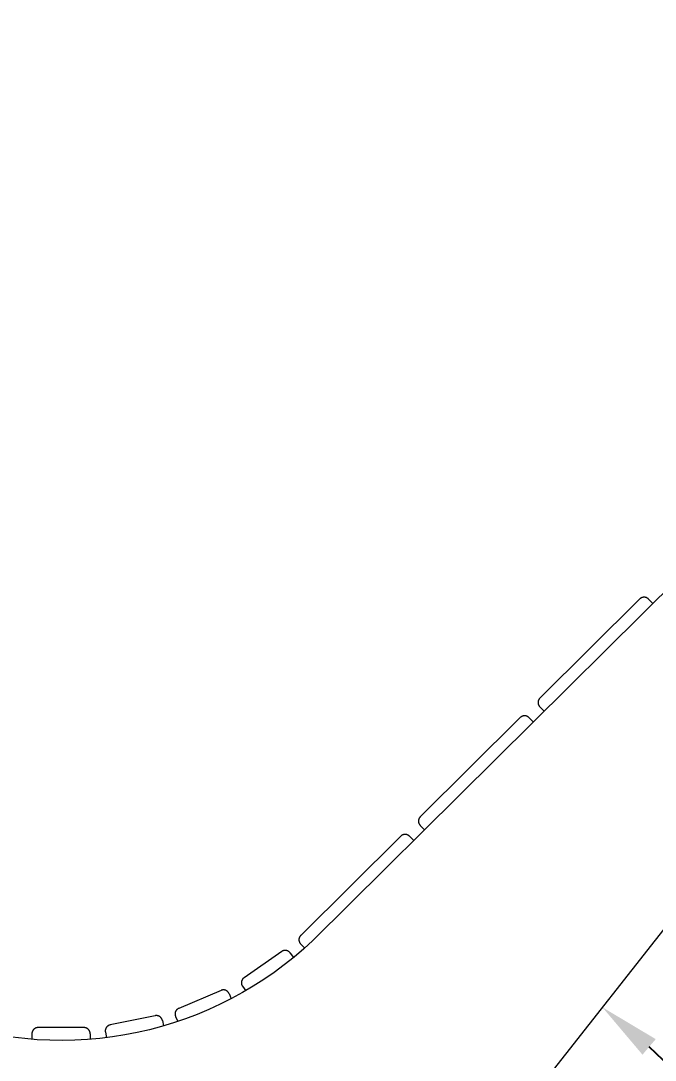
# Model space of a CAD drawing. Header units: millimetres. Extents: x 143 to 4970, y 293 to 3610.
# Drawn here: x 2464 to 2878, y 2829 to 3508 of the extents above; entities that cross this region are included whole.
import ezdxf

# ---------------------------------------------------------------- set-up
doc = ezdxf.new("R2010")
doc.units = ezdxf.units.MM
doc.layers.add('ZANO_R', color=7, linetype='Continuous', lineweight=0)
doc.layers.add('ZANO_W', color=1, linetype='Continuous', lineweight=0)
doc.styles.get("Standard").update_dxf_attribs({"font": 'ARIALUNI.TTF'})
doc.dimstyles.new('pl i ang', dxfattribs={"dimtxt": 50, "dimasz": 50, "dimexe": 1.25, "dimexo": 0.625, "dimgap": 10, "dimtad": 1, "dimtoh": 1, "dimtxsty": 'Standard', "dimcen": 2.5, "dimclrd": 1, "dimclre": 1, "dimclrt": 1, "dimadec": 0, "dimazin": 0, "dimtfac": 1, "dimtmove": 0, "dimatfit": 3, "dimfxl": 1, "dimarcsym": 1})

# ---------------------------------------------------------------- blocks, each defined once
blk = doc.blocks.new('*D403')
at = {"layer": 'ZANO_W', "color": 1, "lineweight": -2}
blk.add_line((2980.96, 2446.34), (3056.34, 2446.34), dxfattribs=at)
blk.add_arc((2515.93, 2446.34), 530.41, 4.32186, 47.50085, dxfattribs=at)
at = {"layer": 'ZANO_W', "color": 1}
for points in [[(2878.58, 2842.49), (2869.95, 2832.32), (2843.77, 2863.3)], [(3038.17, 2486.06), (3051.49, 2486.56), (3046.34, 2446.34)]]:
    blk.add_solid(points, dxfattribs=at)
at = {"layer": 'ZANO_W', "color": 1, "insert": (3020.54, 2691.49), "char_height": 40, "attachment_point": 5, "rotation": 295.91135}
blk.add_mtext('52%%d', dxfattribs=at)

msp = doc.modelspace()

# ---------------------------------------------------------------- linework, layer by layer
at = {"layer": 'ZANO_R'}
for p, q in [((3260.18, 3507.85), (2654.77, 2906.95)), ((3310.64, 3457.06), (2522.46, 2454.64)), ((2869.32, 3130.85), (2869.2, 3130.79)), ((2869.45, 3130.91), (2869.32, 3130.85)), ((2869.58, 3130.96), (2869.45, 3130.91)), ((2869.7, 3131.01), (2869.58, 3130.96)), ((2869.83, 3131.05), (2869.7, 3131.01)), ((2869.96, 3131.09), (2869.83, 3131.05)), ((2870.1, 3131.12), (2869.96, 3131.09)), ((2870.23, 3131.15), (2870.1, 3131.12)), ((2870.36, 3131.18), (2870.23, 3131.15)), ((2870.5, 3131.2), (2870.36, 3131.18)), ((2870.63, 3131.21), (2870.5, 3131.2)), ((2870.77, 3131.22), (2870.63, 3131.21)), ((2870.91, 3131.23), (2870.77, 3131.22)), ((2871.04, 3131.23), (2870.91, 3131.23)), ((2871.18, 3131.23), (2871.04, 3131.23)), ((2871.32, 3131.22), (2871.18, 3131.23)), ((2871.45, 3131.21), (2871.32, 3131.22)), ((2871.59, 3131.19), (2871.45, 3131.21)), ((2871.72, 3131.17), (2871.59, 3131.19)), ((2871.86, 3131.15), (2871.72, 3131.17)), ((2871.99, 3131.11), (2871.86, 3131.15)), ((2872.12, 3131.08), (2871.99, 3131.11)), ((2872.25, 3131.04), (2872.12, 3131.08)), ((2872.38, 3131), (2872.25, 3131.04)), ((2872.51, 3130.95), (2872.38, 3131)), ((2872.64, 3130.89), (2872.51, 3130.95)), ((2872.76, 3130.84), (2872.64, 3130.89)), ((2872.88, 3130.78), (2872.76, 3130.84)), ((2868.21, 3130.07), (2802.91, 3065.26)), ((2868.31, 3130.17), (2868.21, 3130.07)), ((2868.41, 3130.26), (2868.31, 3130.17)), ((2868.52, 3130.34), (2868.41, 3130.26)), ((2868.62, 3130.43), (2868.52, 3130.34)), ((2868.73, 3130.51), (2868.62, 3130.43)), ((2868.85, 3130.58), (2868.73, 3130.51)), ((2868.96, 3130.66), (2868.85, 3130.58)), ((2869.08, 3130.73), (2868.96, 3130.66)), ((2869.2, 3130.79), (2869.08, 3130.73)), ((2873, 3130.71), (2872.88, 3130.78)), ((2873.12, 3130.64), (2873, 3130.71)), ((2873.24, 3130.57), (2873.12, 3130.64)), ((2873.35, 3130.49), (2873.24, 3130.57)), ((2873.46, 3130.41), (2873.35, 3130.49)), ((2873.57, 3130.33), (2873.46, 3130.41)), ((2873.67, 3130.24), (2873.57, 3130.33)), ((2873.77, 3130.14), (2873.67, 3130.24)), ((2873.87, 3130.05), (2873.77, 3130.14)), ((2876.69, 3127.21), (2873.87, 3130.05)), ((2801.77, 3062.98), (2801.75, 3062.85)), ((2801.79, 3063.12), (2801.77, 3062.98)), ((2801.82, 3063.25), (2801.79, 3063.12)), ((2801.85, 3063.38), (2801.82, 3063.25)), ((2801.88, 3063.52), (2801.85, 3063.38)), ((2801.92, 3063.65), (2801.88, 3063.52)), ((2801.97, 3063.78), (2801.92, 3063.65)), ((2802.02, 3063.9), (2801.97, 3063.78)), ((2802.07, 3064.03), (2802.02, 3063.9)), ((2802.13, 3064.15), (2802.07, 3064.03)), ((2802.19, 3064.28), (2802.13, 3064.15)), ((2802.25, 3064.4), (2802.19, 3064.28)), ((2802.32, 3064.51), (2802.25, 3064.4)), ((2802.4, 3064.63), (2802.32, 3064.51)), ((2802.47, 3064.74), (2802.4, 3064.63)), ((2802.55, 3064.85), (2802.47, 3064.74)), ((2802.64, 3064.96), (2802.55, 3064.85)), ((2802.73, 3065.06), (2802.64, 3064.96)), ((2802.82, 3065.16), (2802.73, 3065.06)), ((2802.91, 3065.26), (2802.82, 3065.16)), ((2801.74, 3062.57), (2801.73, 3062.44)), ((2801.73, 3062.44), (2801.73, 3062.3)), ((2801.73, 3062.3), (2801.74, 3062.16)), ((2801.75, 3062.85), (2801.74, 3062.71)), ((2801.74, 3062.71), (2801.74, 3062.57)), ((2801.74, 3062.16), (2801.75, 3062.03)), ((2801.75, 3062.03), (2801.77, 3061.89)), ((2801.77, 3061.89), (2801.79, 3061.76)), ((2801.79, 3061.76), (2801.81, 3061.62)), ((2801.81, 3061.62), (2801.84, 3061.49)), ((2801.84, 3061.49), (2801.88, 3061.36)), ((2801.88, 3061.36), (2801.92, 3061.23)), ((2801.92, 3061.23), (2801.96, 3061.1)), ((2801.96, 3061.1), (2802.01, 3060.97)), ((2802.01, 3060.97), (2802.06, 3060.84)), ((2802.06, 3060.84), (2802.11, 3060.72)), ((2802.11, 3060.72), (2802.17, 3060.59)), ((2802.17, 3060.59), (2802.24, 3060.47)), ((2802.24, 3060.47), (2802.31, 3060.36)), ((2802.31, 3060.36), (2802.38, 3060.24)), ((2802.38, 3060.24), (2802.46, 3060.13)), ((2802.46, 3060.13), (2802.54, 3060.02)), ((2802.54, 3060.02), (2802.62, 3059.91)), ((2802.62, 3059.91), (2802.71, 3059.8)), ((2802.71, 3059.8), (2802.8, 3059.7)), ((2802.8, 3059.7), (2802.89, 3059.6)), ((2802.89, 3059.6), (2805.71, 3056.76)), ((2790.14, 3052.58), (2724.84, 2987.77)), ((2790.24, 3052.68), (2790.14, 3052.58)), ((2790.34, 3052.77), (2790.24, 3052.68)), ((2790.44, 3052.85), (2790.34, 3052.77)), ((2790.55, 3052.94), (2790.44, 3052.85)), ((2790.66, 3053.02), (2790.55, 3052.94)), ((2790.78, 3053.09), (2790.66, 3053.02)), ((2790.89, 3053.17), (2790.78, 3053.09)), ((2791.01, 3053.24), (2790.89, 3053.17)), ((2791.13, 3053.3), (2791.01, 3053.24)), ((2791.25, 3053.36), (2791.13, 3053.3)), ((2791.38, 3053.42), (2791.25, 3053.36)), ((2791.5, 3053.47), (2791.38, 3053.42)), ((2791.63, 3053.52), (2791.5, 3053.47)), ((2791.76, 3053.56), (2791.63, 3053.52)), ((2791.89, 3053.6), (2791.76, 3053.56)), ((2792.02, 3053.63), (2791.89, 3053.6)), ((2792.16, 3053.66), (2792.02, 3053.63)), ((2792.29, 3053.69), (2792.16, 3053.66)), ((2792.43, 3053.71), (2792.29, 3053.69)), ((2792.56, 3053.72), (2792.43, 3053.71)), ((2792.7, 3053.73), (2792.56, 3053.72)), ((2792.84, 3053.74), (2792.7, 3053.73)), ((2792.97, 3053.74), (2792.84, 3053.74)), ((2793.11, 3053.74), (2792.97, 3053.74)), ((2793.24, 3053.73), (2793.11, 3053.74)), ((2793.38, 3053.72), (2793.24, 3053.73)), ((2793.52, 3053.7), (2793.38, 3053.72)), ((2793.65, 3053.68), (2793.52, 3053.7)), ((2793.79, 3053.65), (2793.65, 3053.68)), ((2793.92, 3053.62), (2793.79, 3053.65)), ((2794.05, 3053.59), (2793.92, 3053.62)), ((2794.18, 3053.55), (2794.05, 3053.59)), ((2794.31, 3053.51), (2794.18, 3053.55)), ((2794.44, 3053.46), (2794.31, 3053.51)), ((2794.56, 3053.4), (2794.44, 3053.46)), ((2794.69, 3053.35), (2794.56, 3053.4)), ((2794.81, 3053.29), (2794.69, 3053.35)), ((2794.93, 3053.22), (2794.81, 3053.29)), ((2795.05, 3053.15), (2794.93, 3053.22)), ((2795.16, 3053.08), (2795.05, 3053.15)), ((2795.28, 3053), (2795.16, 3053.08)), ((2795.39, 3052.92), (2795.28, 3053)), ((2795.49, 3052.83), (2795.39, 3052.92)), ((2795.6, 3052.75), (2795.49, 3052.83)), ((2795.7, 3052.65), (2795.6, 3052.75)), ((2795.8, 3052.56), (2795.7, 3052.65)), ((2798.61, 3049.72), (2795.8, 3052.56)), ((2723.67, 2985.22), (2723.66, 2985.08)), ((2723.66, 2985.08), (2723.66, 2984.95)), ((2723.66, 2984.95), (2723.66, 2984.81)), ((2723.66, 2984.81), (2723.67, 2984.67)), ((2723.68, 2985.36), (2723.67, 2985.22)), ((2723.67, 2984.67), (2723.68, 2984.54)), ((2723.7, 2985.49), (2723.68, 2985.36)), ((2723.68, 2984.54), (2723.7, 2984.4)), ((2723.72, 2985.63), (2723.7, 2985.49)), ((2723.7, 2984.4), (2723.72, 2984.27)), ((2723.75, 2985.76), (2723.72, 2985.63)), ((2723.72, 2984.27), (2723.74, 2984.13)), ((2723.74, 2984.13), (2723.77, 2984)), ((2723.78, 2985.89), (2723.75, 2985.76)), ((2723.77, 2984), (2723.8, 2983.87)), ((2723.81, 2986.03), (2723.78, 2985.89)), ((2723.8, 2983.87), (2723.84, 2983.74)), ((2723.85, 2986.16), (2723.81, 2986.03)), ((2723.84, 2983.74), (2723.89, 2983.61)), ((2723.9, 2986.29), (2723.85, 2986.16)), ((2723.89, 2983.61), (2723.93, 2983.48)), ((2723.94, 2986.41), (2723.9, 2986.29)), ((2723.93, 2983.48), (2723.99, 2983.35)), ((2724, 2986.54), (2723.94, 2986.41)), ((2723.99, 2983.35), (2724.04, 2983.23)), ((2724.05, 2986.66), (2724, 2986.54)), ((2724.04, 2983.23), (2724.1, 2983.1)), ((2724.12, 2986.79), (2724.05, 2986.66)), ((2724.1, 2983.1), (2724.17, 2982.98)), ((2724.18, 2986.9), (2724.12, 2986.79)), ((2724.17, 2982.98), (2724.23, 2982.87)), ((2724.25, 2987.02), (2724.18, 2986.9)), ((2724.23, 2982.87), (2724.31, 2982.75)), ((2724.32, 2987.14), (2724.25, 2987.02)), ((2724.31, 2982.75), (2724.38, 2982.64)), ((2724.4, 2987.25), (2724.32, 2987.14)), ((2724.38, 2982.64), (2724.46, 2982.53)), ((2724.48, 2987.36), (2724.4, 2987.25)), ((2724.46, 2982.53), (2724.55, 2982.42)), ((2724.57, 2987.47), (2724.48, 2987.36)), ((2724.55, 2982.42), (2724.64, 2982.31)), ((2724.66, 2987.57), (2724.57, 2987.47)), ((2724.64, 2982.31), (2724.73, 2982.21)), ((2724.75, 2987.67), (2724.66, 2987.57)), ((2724.73, 2982.21), (2724.82, 2982.11)), ((2724.84, 2987.77), (2724.75, 2987.67)), ((2724.82, 2982.11), (2727.64, 2979.27)), ((2712.07, 2975.09), (2646.77, 2910.28)), ((2712.17, 2975.18), (2712.07, 2975.09)), ((2712.27, 2975.28), (2712.17, 2975.18)), ((2712.37, 2975.36), (2712.27, 2975.28)), ((2712.48, 2975.45), (2712.37, 2975.36)), ((2712.59, 2975.53), (2712.48, 2975.45)), ((2712.7, 2975.6), (2712.59, 2975.53)), ((2712.82, 2975.68), (2712.7, 2975.6)), ((2712.94, 2975.75), (2712.82, 2975.68)), ((2713.06, 2975.81), (2712.94, 2975.75)), ((2713.18, 2975.87), (2713.06, 2975.81)), ((2713.3, 2975.93), (2713.18, 2975.87)), ((2713.43, 2975.98), (2713.3, 2975.93)), ((2713.56, 2976.03), (2713.43, 2975.98)), ((2713.69, 2976.07), (2713.56, 2976.03)), ((2713.82, 2976.11), (2713.69, 2976.07)), ((2713.95, 2976.14), (2713.82, 2976.11)), ((2714.09, 2976.17), (2713.95, 2976.14)), ((2714.22, 2976.2), (2714.09, 2976.17)), ((2714.35, 2976.22), (2714.22, 2976.2)), ((2714.49, 2976.23), (2714.35, 2976.22)), ((2714.63, 2976.24), (2714.49, 2976.23)), ((2714.76, 2976.25), (2714.63, 2976.24)), ((2714.9, 2976.25), (2714.76, 2976.25)), ((2715.04, 2976.25), (2714.9, 2976.25)), ((2715.17, 2976.24), (2715.04, 2976.25)), ((2715.31, 2976.23), (2715.17, 2976.24)), ((2715.44, 2976.21), (2715.31, 2976.23)), ((2715.58, 2976.19), (2715.44, 2976.21)), ((2715.71, 2976.16), (2715.58, 2976.19)), ((2715.85, 2976.13), (2715.71, 2976.16)), ((2715.98, 2976.1), (2715.85, 2976.13)), ((2716.11, 2976.06), (2715.98, 2976.1)), ((2716.24, 2976.02), (2716.11, 2976.06)), ((2716.37, 2975.97), (2716.24, 2976.02)), ((2716.49, 2975.91), (2716.37, 2975.97)), ((2716.62, 2975.86), (2716.49, 2975.91)), ((2716.74, 2975.8), (2716.62, 2975.86)), ((2716.86, 2975.73), (2716.74, 2975.8)), ((2716.98, 2975.66), (2716.86, 2975.73)), ((2717.09, 2975.59), (2716.98, 2975.66)), ((2717.2, 2975.51), (2717.09, 2975.59)), ((2717.31, 2975.43), (2717.2, 2975.51)), ((2717.42, 2975.34), (2717.31, 2975.43)), ((2717.52, 2975.26), (2717.42, 2975.34)), ((2717.63, 2975.16), (2717.52, 2975.26)), ((2717.72, 2975.07), (2717.63, 2975.16)), ((2720.54, 2972.23), (2717.72, 2975.07)), ((2645.6, 2907.73), (2645.59, 2907.59)), ((2645.59, 2907.59), (2645.59, 2907.46)), ((2645.59, 2907.46), (2645.59, 2907.32)), ((2645.59, 2907.32), (2645.6, 2907.18)), ((2645.61, 2907.87), (2645.6, 2907.73)), ((2645.6, 2907.18), (2645.61, 2907.05)), ((2645.63, 2908), (2645.61, 2907.87)), ((2645.61, 2907.05), (2645.62, 2906.91)), ((2645.62, 2906.91), (2645.64, 2906.78)), ((2645.65, 2908.14), (2645.63, 2908)), ((2645.64, 2906.78), (2645.67, 2906.64)), ((2645.67, 2908.27), (2645.65, 2908.14)), ((2645.71, 2908.4), (2645.67, 2908.27)), ((2645.74, 2908.53), (2645.71, 2908.4)), ((2645.78, 2908.67), (2645.74, 2908.53)), ((2645.82, 2908.79), (2645.78, 2908.67)), ((2645.87, 2908.92), (2645.82, 2908.79)), ((2645.93, 2909.05), (2645.87, 2908.92)), ((2645.98, 2909.17), (2645.93, 2909.05)), ((2646.04, 2909.29), (2645.98, 2909.17)), ((2646.11, 2909.41), (2646.04, 2909.29)), ((2646.18, 2909.53), (2646.11, 2909.41)), ((2646.25, 2909.65), (2646.18, 2909.53)), ((2646.33, 2909.76), (2646.25, 2909.65)), ((2646.41, 2909.87), (2646.33, 2909.76)), ((2646.49, 2909.98), (2646.41, 2909.87)), ((2646.58, 2910.08), (2646.49, 2909.98)), ((2646.67, 2910.18), (2646.58, 2910.08)), ((2646.77, 2910.28), (2646.67, 2910.18)), ((2654.77, 2906.95), (2648.71, 2901.42)), ((2634.73, 2899.95), (2634.61, 2899.88)), ((2634.85, 2900.02), (2634.73, 2899.95)), ((2634.97, 2900.08), (2634.85, 2900.02)), ((2635.1, 2900.13), (2634.97, 2900.08)), ((2635.22, 2900.18), (2635.1, 2900.13)), ((2635.35, 2900.23), (2635.22, 2900.18)), ((2635.48, 2900.27), (2635.35, 2900.23)), ((2635.61, 2900.31), (2635.48, 2900.27)), ((2635.74, 2900.34), (2635.61, 2900.31)), ((2635.88, 2900.37), (2635.74, 2900.34)), ((2636.01, 2900.4), (2635.88, 2900.37)), ((2636.15, 2900.42), (2636.01, 2900.4)), ((2636.28, 2900.43), (2636.15, 2900.42)), ((2636.42, 2900.44), (2636.28, 2900.43)), ((2636.56, 2900.45), (2636.42, 2900.44)), ((2636.69, 2900.45), (2636.56, 2900.45)), ((2636.83, 2900.45), (2636.69, 2900.45)), ((2636.96, 2900.44), (2636.83, 2900.45)), ((2637.1, 2900.43), (2636.96, 2900.44)), ((2637.24, 2900.41), (2637.1, 2900.43)), ((2637.37, 2900.39), (2637.24, 2900.41)), ((2637.51, 2900.36), (2637.37, 2900.39)), ((2637.64, 2900.33), (2637.51, 2900.36)), ((2637.77, 2900.29), (2637.64, 2900.33)), ((2637.9, 2900.25), (2637.77, 2900.29)), ((2638.03, 2900.21), (2637.9, 2900.25)), ((2638.16, 2900.16), (2638.03, 2900.21)), ((2638.28, 2900.11), (2638.16, 2900.16)), ((2638.41, 2900.05), (2638.28, 2900.11)), ((2638.53, 2899.99), (2638.41, 2900.05)), ((2638.65, 2899.92), (2638.53, 2899.99)), ((2638.77, 2899.85), (2638.65, 2899.92)), ((2648.71, 2901.42), (2642.47, 2896.1)), ((2645.67, 2906.64), (2645.7, 2906.51)), ((2645.7, 2906.51), (2645.73, 2906.38)), ((2645.73, 2906.38), (2645.77, 2906.25)), ((2645.77, 2906.25), (2645.81, 2906.12)), ((2645.81, 2906.12), (2645.86, 2905.99)), ((2645.86, 2905.99), (2645.91, 2905.86)), ((2645.91, 2905.86), (2645.97, 2905.74)), ((2645.97, 2905.74), (2646.03, 2905.61)), ((2646.03, 2905.61), (2646.09, 2905.49)), ((2646.09, 2905.49), (2646.16, 2905.38)), ((2646.16, 2905.38), (2646.24, 2905.26)), ((2646.24, 2905.26), (2646.31, 2905.15)), ((2646.31, 2905.15), (2646.39, 2905.04)), ((2646.39, 2905.04), (2646.48, 2904.93)), ((2646.48, 2904.93), (2646.56, 2904.82)), ((2646.56, 2904.82), (2646.65, 2904.72)), ((2646.65, 2904.72), (2646.75, 2904.62)), ((2646.75, 2904.62), (2649.37, 2901.99)), ((2634.38, 2899.74), (2609.73, 2882.63)), ((2634.49, 2899.81), (2634.38, 2899.74)), ((2634.61, 2899.88), (2634.49, 2899.81)), ((2642.47, 2896.1), (2636.05, 2891)), ((2638.88, 2899.78), (2638.77, 2899.85)), ((2638.99, 2899.7), (2638.88, 2899.78)), ((2639.1, 2899.62), (2638.99, 2899.7)), ((2639.21, 2899.53), (2639.1, 2899.62)), ((2639.31, 2899.44), (2639.21, 2899.53)), ((2639.41, 2899.35), (2639.31, 2899.44)), ((2639.51, 2899.26), (2639.41, 2899.35)), ((2639.61, 2899.16), (2639.51, 2899.26)), ((2639.7, 2899.05), (2639.61, 2899.16)), ((2639.78, 2898.95), (2639.7, 2899.05)), ((2639.87, 2898.84), (2639.78, 2898.95)), ((2639.95, 2898.73), (2639.87, 2898.84)), ((2639.95, 2898.73), (2642.03, 2895.72)), ((2636.05, 2891), (2629.45, 2886.12)), ((2608.03, 2879.65), (2608.02, 2879.51)), ((2608.04, 2879.79), (2608.03, 2879.65)), ((2608.06, 2879.92), (2608.04, 2879.79)), ((2608.08, 2880.06), (2608.06, 2879.92)), ((2608.11, 2880.19), (2608.08, 2880.06)), ((2608.14, 2880.32), (2608.11, 2880.19)), ((2608.17, 2880.45), (2608.14, 2880.32)), ((2608.21, 2880.58), (2608.17, 2880.45)), ((2608.26, 2880.71), (2608.21, 2880.58)), ((2608.31, 2880.84), (2608.26, 2880.71)), ((2608.36, 2880.97), (2608.31, 2880.84)), ((2608.42, 2881.09), (2608.36, 2880.97)), ((2608.48, 2881.21), (2608.42, 2881.09)), ((2608.54, 2881.33), (2608.48, 2881.21)), ((2608.61, 2881.45), (2608.54, 2881.33)), ((2608.69, 2881.56), (2608.61, 2881.45)), ((2608.77, 2881.68), (2608.69, 2881.56)), ((2608.85, 2881.79), (2608.77, 2881.68)), ((2608.93, 2881.89), (2608.85, 2881.79)), ((2609.02, 2882), (2608.93, 2881.89)), ((2609.11, 2882.1), (2609.02, 2882)), ((2609.21, 2882.2), (2609.11, 2882.1)), ((2609.31, 2882.29), (2609.21, 2882.2)), ((2609.41, 2882.38), (2609.31, 2882.29)), ((2609.52, 2882.47), (2609.41, 2882.38)), ((2609.62, 2882.55), (2609.52, 2882.47)), ((2609.73, 2882.63), (2609.62, 2882.55)), ((2622.7, 2881.47), (2615.78, 2877.06)), ((2629.45, 2886.12), (2622.7, 2881.47)), ((2594.73, 2874.35), (2567.12, 2862.6)), ((2594.85, 2874.4), (2594.73, 2874.35)), ((2594.98, 2874.45), (2594.85, 2874.4)), ((2595.11, 2874.49), (2594.98, 2874.45)), ((2595.24, 2874.53), (2595.11, 2874.49)), ((2595.37, 2874.56), (2595.24, 2874.53)), ((2595.51, 2874.59), (2595.37, 2874.56)), ((2595.64, 2874.61), (2595.51, 2874.59)), ((2595.78, 2874.63), (2595.64, 2874.61)), ((2595.91, 2874.65), (2595.78, 2874.63)), ((2596.05, 2874.66), (2595.91, 2874.65)), ((2596.19, 2874.66), (2596.05, 2874.66)), ((2596.32, 2874.67), (2596.19, 2874.66)), ((2596.46, 2874.66), (2596.32, 2874.67)), ((2596.6, 2874.65), (2596.46, 2874.66)), ((2596.73, 2874.64), (2596.6, 2874.65)), ((2596.87, 2874.62), (2596.73, 2874.64)), ((2597, 2874.6), (2596.87, 2874.62)), ((2597.14, 2874.58), (2597, 2874.6)), ((2597.27, 2874.55), (2597.14, 2874.58)), ((2597.4, 2874.51), (2597.27, 2874.55)), ((2597.53, 2874.47), (2597.4, 2874.51)), ((2597.66, 2874.43), (2597.53, 2874.47)), ((2597.79, 2874.38), (2597.66, 2874.43)), ((2597.91, 2874.32), (2597.79, 2874.38)), ((2598.04, 2874.27), (2597.91, 2874.32)), ((2598.16, 2874.2), (2598.04, 2874.27)), ((2598.28, 2874.14), (2598.16, 2874.2)), ((2598.4, 2874.07), (2598.28, 2874.14)), ((2598.51, 2873.99), (2598.4, 2874.07)), ((2598.62, 2873.92), (2598.51, 2873.99)), ((2598.73, 2873.84), (2598.62, 2873.92)), ((2598.84, 2873.75), (2598.73, 2873.84)), ((2598.94, 2873.66), (2598.84, 2873.75)), ((2599.04, 2873.57), (2598.94, 2873.66)), ((2599.14, 2873.47), (2599.04, 2873.57)), ((2599.24, 2873.37), (2599.14, 2873.47)), ((2599.33, 2873.27), (2599.24, 2873.37)), ((2599.41, 2873.17), (2599.33, 2873.27)), ((2599.5, 2873.06), (2599.41, 2873.17)), ((2599.58, 2872.95), (2599.5, 2873.06)), ((2599.65, 2872.83), (2599.58, 2872.95)), ((2599.73, 2872.72), (2599.65, 2872.83)), ((2608.72, 2872.88), (2601.52, 2868.95)), ((2608.02, 2879.51), (2608.01, 2879.38)), ((2608.01, 2879.38), (2608.02, 2879.24)), ((2608.02, 2879.24), (2608.02, 2879.1)), ((2608.02, 2879.1), (2608.03, 2878.97)), ((2608.03, 2878.97), (2608.05, 2878.83)), ((2608.05, 2878.83), (2608.07, 2878.7)), ((2608.07, 2878.7), (2608.09, 2878.56)), ((2608.09, 2878.56), (2608.12, 2878.43)), ((2608.12, 2878.43), (2608.15, 2878.3)), ((2608.15, 2878.3), (2608.19, 2878.16)), ((2608.19, 2878.16), (2608.24, 2878.03)), ((2608.24, 2878.03), (2608.28, 2877.91)), ((2608.28, 2877.91), (2608.33, 2877.78)), ((2608.33, 2877.78), (2608.39, 2877.66)), ((2608.39, 2877.66), (2608.45, 2877.53)), ((2608.45, 2877.53), (2608.51, 2877.41)), ((2608.51, 2877.41), (2608.58, 2877.29)), ((2608.58, 2877.29), (2608.65, 2877.18)), ((2608.65, 2877.18), (2608.73, 2877.06)), ((2615.78, 2877.06), (2608.72, 2872.88)), ((2608.73, 2877.06), (2610.82, 2874.06)), ((2601.52, 2868.95), (2594.2, 2865.27)), ((2599.79, 2872.6), (2599.73, 2872.72)), ((2599.86, 2872.48), (2599.79, 2872.6)), ((2599.92, 2872.36), (2599.86, 2872.48)), ((2599.97, 2872.23), (2599.92, 2872.36)), ((2599.97, 2872.23), (2601.41, 2868.86)), ((2564.7, 2859.23), (2564.69, 2859.09)), ((2564.71, 2859.36), (2564.7, 2859.23)), ((2564.73, 2859.5), (2564.71, 2859.36)), ((2564.75, 2859.63), (2564.73, 2859.5)), ((2564.78, 2859.77), (2564.75, 2859.63)), ((2564.81, 2859.9), (2564.78, 2859.77)), ((2564.84, 2860.03), (2564.81, 2859.9)), ((2564.88, 2860.16), (2564.84, 2860.03)), ((2564.93, 2860.29), (2564.88, 2860.16)), ((2564.98, 2860.42), (2564.93, 2860.29)), ((2565.03, 2860.54), (2564.98, 2860.42)), ((2565.09, 2860.67), (2565.03, 2860.54)), ((2565.15, 2860.79), (2565.09, 2860.67)), ((2565.22, 2860.91), (2565.15, 2860.79)), ((2565.29, 2861.03), (2565.22, 2860.91)), ((2565.36, 2861.14), (2565.29, 2861.03)), ((2565.44, 2861.25), (2565.36, 2861.14)), ((2565.52, 2861.36), (2565.44, 2861.25)), ((2565.6, 2861.47), (2565.52, 2861.36)), ((2565.69, 2861.57), (2565.6, 2861.47)), ((2565.78, 2861.67), (2565.69, 2861.57)), ((2565.88, 2861.77), (2565.78, 2861.67)), ((2565.98, 2861.87), (2565.88, 2861.77)), ((2566.08, 2861.96), (2565.98, 2861.87)), ((2566.19, 2862.04), (2566.08, 2861.96)), ((2566.29, 2862.13), (2566.19, 2862.04)), ((2566.41, 2862.21), (2566.29, 2862.13)), ((2566.52, 2862.28), (2566.41, 2862.21)), ((2566.63, 2862.36), (2566.52, 2862.28)), ((2566.75, 2862.42), (2566.63, 2862.36)), ((2566.87, 2862.49), (2566.75, 2862.42)), ((2567, 2862.55), (2566.87, 2862.49)), ((2567.12, 2862.6), (2567, 2862.55)), ((2586.74, 2861.84), (2579.18, 2858.67)), ((2594.2, 2865.27), (2586.74, 2861.84)), ((2551.69, 2857.79), (2522.31, 2851.75)), ((2551.83, 2857.81), (2551.69, 2857.79)), ((2551.96, 2857.84), (2551.83, 2857.81)), ((2552.1, 2857.85), (2551.96, 2857.84)), ((2552.23, 2857.86), (2552.1, 2857.85)), ((2552.37, 2857.87), (2552.23, 2857.86)), ((2552.51, 2857.87), (2552.37, 2857.87)), ((2552.64, 2857.87), (2552.51, 2857.87)), ((2552.78, 2857.86), (2552.64, 2857.87)), ((2552.91, 2857.85), (2552.78, 2857.86)), ((2553.05, 2857.83), (2552.91, 2857.85)), ((2553.18, 2857.81), (2553.05, 2857.83)), ((2553.32, 2857.79), (2553.18, 2857.81)), ((2553.45, 2857.76), (2553.32, 2857.79)), ((2553.58, 2857.72), (2553.45, 2857.76)), ((2553.71, 2857.68), (2553.58, 2857.72)), ((2553.84, 2857.64), (2553.71, 2857.68)), ((2553.97, 2857.59), (2553.84, 2857.64)), ((2554.1, 2857.54), (2553.97, 2857.59)), ((2554.22, 2857.48), (2554.1, 2857.54)), ((2554.34, 2857.42), (2554.22, 2857.48)), ((2554.46, 2857.35), (2554.34, 2857.42)), ((2554.58, 2857.28), (2554.46, 2857.35)), ((2554.7, 2857.21), (2554.58, 2857.28)), ((2554.81, 2857.13), (2554.7, 2857.21)), ((2554.92, 2857.05), (2554.81, 2857.13)), ((2555.03, 2856.97), (2554.92, 2857.05)), ((2555.13, 2856.88), (2555.03, 2856.97)), ((2555.23, 2856.79), (2555.13, 2856.88)), ((2555.33, 2856.69), (2555.23, 2856.79)), ((2555.43, 2856.6), (2555.33, 2856.69)), ((2555.52, 2856.49), (2555.43, 2856.6)), ((2555.6, 2856.39), (2555.52, 2856.49)), ((2555.69, 2856.28), (2555.6, 2856.39)), ((2555.77, 2856.17), (2555.69, 2856.28)), ((2555.85, 2856.06), (2555.77, 2856.17)), ((2555.92, 2855.94), (2555.85, 2856.06)), ((2563.75, 2853.11), (2555.9, 2850.73)), ((2555.99, 2855.82), (2555.92, 2855.94)), ((2556.05, 2855.7), (2555.99, 2855.82)), ((2556.11, 2855.58), (2556.05, 2855.7)), ((2556.17, 2855.46), (2556.11, 2855.58)), ((2556.22, 2855.33), (2556.17, 2855.46)), ((2556.27, 2855.2), (2556.22, 2855.33)), ((2556.31, 2855.07), (2556.27, 2855.2)), ((2556.35, 2854.94), (2556.31, 2855.07)), ((2556.38, 2854.81), (2556.35, 2854.94)), ((2556.41, 2854.68), (2556.38, 2854.81)), ((2556.41, 2854.68), (2557.15, 2851.09)), ((2571.51, 2855.76), (2563.75, 2853.11)), ((2564.69, 2859.09), (2564.69, 2858.95)), ((2564.69, 2858.95), (2564.69, 2858.82)), ((2564.69, 2858.82), (2564.69, 2858.68)), ((2564.69, 2858.68), (2564.71, 2858.54)), ((2564.71, 2858.54), (2564.72, 2858.41)), ((2564.72, 2858.41), (2564.74, 2858.27)), ((2564.74, 2858.27), (2564.76, 2858.14)), ((2564.76, 2858.14), (2564.79, 2858)), ((2564.79, 2858), (2564.83, 2857.87)), ((2564.83, 2857.87), (2564.87, 2857.74)), ((2564.87, 2857.74), (2564.91, 2857.61)), ((2564.91, 2857.61), (2564.95, 2857.48)), ((2564.95, 2857.48), (2565.01, 2857.36)), ((2565.01, 2857.36), (2566.44, 2853.99)), ((2579.18, 2858.67), (2571.51, 2855.76)), ((2471.25, 2846.19), (2471.24, 2846.05)), ((2471.24, 2846.05), (2471.24, 2842.39)), ((2471.26, 2846.46), (2471.25, 2846.33)), ((2471.25, 2846.33), (2471.25, 2846.19)), ((2471.28, 2846.6), (2471.26, 2846.46)), ((2471.3, 2846.73), (2471.28, 2846.6)), ((2471.33, 2846.87), (2471.3, 2846.73)), ((2471.36, 2847), (2471.33, 2846.87)), ((2471.39, 2847.13), (2471.36, 2847)), ((2471.43, 2847.26), (2471.39, 2847.13)), ((2471.47, 2847.39), (2471.43, 2847.26)), ((2471.52, 2847.52), (2471.47, 2847.39)), ((2471.58, 2847.65), (2471.52, 2847.52)), ((2471.63, 2847.77), (2471.58, 2847.65)), ((2471.69, 2847.89), (2471.63, 2847.77)), ((2471.76, 2848.01), (2471.69, 2847.89)), ((2471.83, 2848.13), (2471.76, 2848.01)), ((2471.9, 2848.25), (2471.83, 2848.13)), ((2471.98, 2848.36), (2471.9, 2848.25)), ((2472.06, 2848.47), (2471.98, 2848.36)), ((2472.14, 2848.58), (2472.06, 2848.47)), ((2472.23, 2848.68), (2472.14, 2848.58)), ((2472.32, 2848.78), (2472.23, 2848.68)), ((2472.42, 2848.88), (2472.32, 2848.78)), ((2472.52, 2848.97), (2472.42, 2848.88)), ((2472.62, 2849.07), (2472.52, 2848.97)), ((2472.72, 2849.15), (2472.62, 2849.07)), ((2472.83, 2849.24), (2472.72, 2849.15)), ((2472.94, 2849.32), (2472.83, 2849.24)), ((2473.05, 2849.4), (2472.94, 2849.32)), ((2473.17, 2849.47), (2473.05, 2849.4)), ((2473.29, 2849.54), (2473.17, 2849.47)), ((2473.41, 2849.6), (2473.29, 2849.54)), ((2473.53, 2849.66), (2473.41, 2849.6)), ((2473.65, 2849.72), (2473.53, 2849.66)), ((2473.78, 2849.77), (2473.65, 2849.72)), ((2473.91, 2849.82), (2473.78, 2849.77)), ((2474.04, 2849.86), (2473.91, 2849.82)), ((2474.17, 2849.9), (2474.04, 2849.86)), ((2474.3, 2849.94), (2474.17, 2849.9)), ((2474.43, 2849.97), (2474.3, 2849.94)), ((2474.57, 2849.99), (2474.43, 2849.97)), ((2474.7, 2850.01), (2474.57, 2849.99)), ((2474.84, 2850.03), (2474.7, 2850.01)), ((2474.97, 2850.04), (2474.84, 2850.03)), ((2475.11, 2850.05), (2474.97, 2850.04)), ((2475.25, 2850.05), (2475.11, 2850.05)), ((2505.25, 2850.02), (2475.25, 2850.05)), ((2505.38, 2850.02), (2505.25, 2850.02)), ((2505.52, 2850.02), (2505.38, 2850.02)), ((2505.66, 2850), (2505.52, 2850.02)), ((2505.79, 2849.99), (2505.66, 2850)), ((2505.93, 2849.97), (2505.79, 2849.99)), ((2506.06, 2849.94), (2505.93, 2849.97)), ((2506.19, 2849.91), (2506.06, 2849.94)), ((2506.33, 2849.88), (2506.19, 2849.91)), ((2506.46, 2849.84), (2506.33, 2849.88)), ((2506.59, 2849.79), (2506.46, 2849.84)), ((2506.71, 2849.74), (2506.59, 2849.79)), ((2506.84, 2849.69), (2506.71, 2849.74)), ((2506.96, 2849.64), (2506.84, 2849.69)), ((2507.09, 2849.57), (2506.96, 2849.64)), ((2507.21, 2849.51), (2507.09, 2849.57)), ((2507.32, 2849.44), (2507.21, 2849.51)), ((2507.44, 2849.37), (2507.32, 2849.44)), ((2507.55, 2849.29), (2507.44, 2849.37)), ((2507.66, 2849.21), (2507.55, 2849.29)), ((2507.77, 2849.13), (2507.66, 2849.21)), ((2507.87, 2849.04), (2507.77, 2849.13)), ((2507.98, 2848.95), (2507.87, 2849.04)), ((2508.07, 2848.85), (2507.98, 2848.95)), ((2508.17, 2848.75), (2508.07, 2848.85)), ((2508.26, 2848.65), (2508.17, 2848.75)), ((2508.35, 2848.55), (2508.26, 2848.65)), ((2508.43, 2848.44), (2508.35, 2848.55)), ((2508.51, 2848.33), (2508.43, 2848.44)), ((2508.59, 2848.22), (2508.51, 2848.33)), ((2508.66, 2848.1), (2508.59, 2848.22)), ((2508.73, 2847.98), (2508.66, 2848.1)), ((2508.8, 2847.86), (2508.73, 2847.98)), ((2508.86, 2847.74), (2508.8, 2847.86)), ((2508.91, 2847.62), (2508.86, 2847.74)), ((2508.97, 2847.49), (2508.91, 2847.62)), ((2509.01, 2847.36), (2508.97, 2847.49)), ((2509.06, 2847.23), (2509.01, 2847.36)), ((2509.1, 2847.1), (2509.06, 2847.23)), ((2509.13, 2846.97), (2509.1, 2847.1)), ((2509.16, 2846.84), (2509.13, 2846.97)), ((2509.19, 2846.7), (2509.16, 2846.84)), ((2509.21, 2846.57), (2509.19, 2846.7)), ((2509.22, 2846.43), (2509.21, 2846.57)), ((2509.23, 2846.29), (2509.22, 2846.43)), ((2509.24, 2846.16), (2509.23, 2846.29)), ((2509.24, 2846.02), (2509.24, 2846.16)), ((2509.24, 2846.02), (2509.24, 2842.36)), ((2519.12, 2848.12), (2519.11, 2847.98)), ((2519.11, 2847.98), (2519.11, 2847.84)), ((2519.11, 2847.84), (2519.11, 2847.71)), ((2519.11, 2847.71), (2519.12, 2847.57)), ((2519.13, 2848.25), (2519.12, 2848.12)), ((2519.12, 2847.57), (2519.13, 2847.43)), ((2519.15, 2848.39), (2519.13, 2848.25)), ((2519.13, 2847.43), (2519.15, 2847.3)), ((2519.17, 2848.52), (2519.15, 2848.39)), ((2519.15, 2847.3), (2519.17, 2847.16)), ((2519.2, 2848.66), (2519.17, 2848.52)), ((2519.17, 2847.16), (2519.19, 2847.03)), ((2519.19, 2847.03), (2519.93, 2843.44)), ((2519.23, 2848.79), (2519.2, 2848.66)), ((2519.26, 2848.92), (2519.23, 2848.79)), ((2519.3, 2849.05), (2519.26, 2848.92)), ((2519.34, 2849.18), (2519.3, 2849.05)), ((2519.39, 2849.31), (2519.34, 2849.18)), ((2519.44, 2849.44), (2519.39, 2849.31)), ((2519.5, 2849.56), (2519.44, 2849.44)), ((2519.56, 2849.68), (2519.5, 2849.56)), ((2519.63, 2849.8), (2519.56, 2849.68)), ((2519.7, 2849.92), (2519.63, 2849.8)), ((2519.77, 2850.03), (2519.7, 2849.92)), ((2519.85, 2850.15), (2519.77, 2850.03)), ((2519.93, 2850.26), (2519.85, 2850.15)), ((2520.01, 2850.36), (2519.93, 2850.26)), ((2520.1, 2850.47), (2520.01, 2850.36)), ((2520.19, 2850.57), (2520.1, 2850.47)), ((2520.29, 2850.67), (2520.19, 2850.57)), ((2520.39, 2850.76), (2520.29, 2850.67)), ((2520.49, 2850.85), (2520.39, 2850.76)), ((2520.59, 2850.94), (2520.49, 2850.85)), ((2520.7, 2851.03), (2520.59, 2850.94)), ((2520.81, 2851.11), (2520.7, 2851.03)), ((2520.92, 2851.18), (2520.81, 2851.11)), ((2521.04, 2851.26), (2520.92, 2851.18)), ((2521.16, 2851.32), (2521.04, 2851.26)), ((2521.28, 2851.39), (2521.16, 2851.32)), ((2521.4, 2851.45), (2521.28, 2851.39)), ((2521.52, 2851.51), (2521.4, 2851.45)), ((2521.65, 2851.56), (2521.52, 2851.51)), ((2521.78, 2851.61), (2521.65, 2851.56)), ((2521.91, 2851.65), (2521.78, 2851.61)), ((2522.04, 2851.69), (2521.91, 2851.65)), ((2522.17, 2851.72), (2522.04, 2851.69)), ((2522.31, 2851.75), (2522.17, 2851.72)), ((2539.98, 2846.79), (2531.92, 2845.23)), ((2547.97, 2848.62), (2539.98, 2846.79)), ((2555.9, 2850.73), (2547.97, 2848.62)), ((2466.55, 2842.8), (2458.41, 2843.76)), ((2474.73, 2842.12), (2466.55, 2842.8)), ((2482.92, 2841.72), (2474.73, 2842.12)), ((2491.12, 2841.6), (2482.92, 2841.72)), ((2499.32, 2841.77), (2491.12, 2841.6)), ((2507.51, 2842.21), (2499.32, 2841.77)), ((2515.68, 2842.94), (2507.51, 2842.21)), ((2523.82, 2843.94), (2515.68, 2842.94)), ((2531.92, 2845.23), (2523.82, 2843.94))]:
    msp.add_line(p, q, dxfattribs=at)

# ---------------------------------------------------------------- dimensions: what is measured, and where the dimension line sits
at = {"layer": 'ZANO_W'}
dim = msp.add_angular_dim_2l(base=(3022.42, 2603.84), line1=((1608.89, 2446.34), (2970.96, 2446.34)), line2=((3310.64, 3457.06), (2522.46, 2454.64)), dimstyle='pl i ang', override={"dimtxt": 40, "dimasz": 40, "dimexe": 10, "dimexo": 10, "dimtoh": 0, "dimdec": 0, "dimtdec": 0, "dimtmove": 1}, dxfattribs=at)
dim.commit()
dim.dimension.update_dxf_attribs({"geometry": '*D403', "text_midpoint": (3020.54, 2691.49)})

doc.saveas('drawing.dxf')
